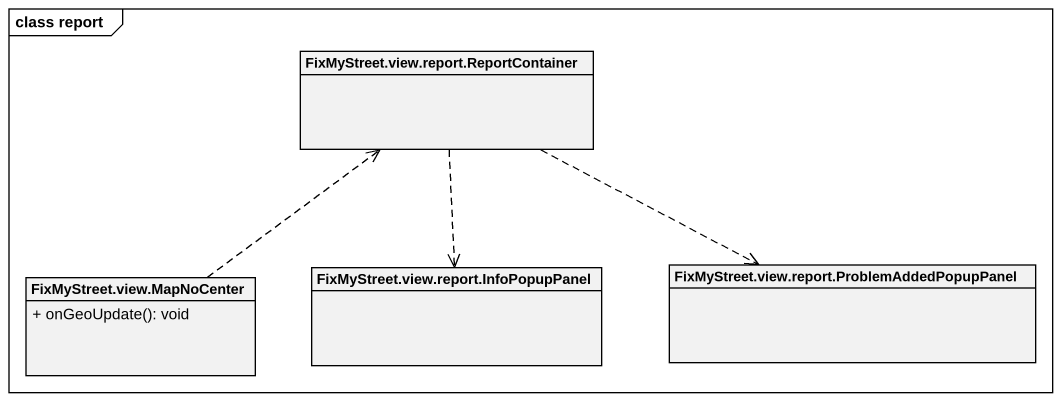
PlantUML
@startuml
mainframe class report
hide circle
hide empty members
skinparam classAttributeIconSize 0
class "FixMyStreet.view.report.ReportContainer" as FixMyStreet_view_report
class "FixMyStreet.view.MapNoCenter" as FixMyStreet_view_MapNoCenter {
  + onGeoUpdate(): void
}
class "FixMyStreet.view.report.InfoPopupPanel" as FixMyStreet_view_report_2
class "FixMyStreet.view.report.ProblemAddedPopupPanel" as FixMyStreet_view_report_3
FixMyStreet_view_report ..> FixMyStreet_view_report_2
FixMyStreet_view_report .right.> FixMyStreet_view_report_3
FixMyStreet_view_MapNoCenter .up.> FixMyStreet_view_report
@enduml
